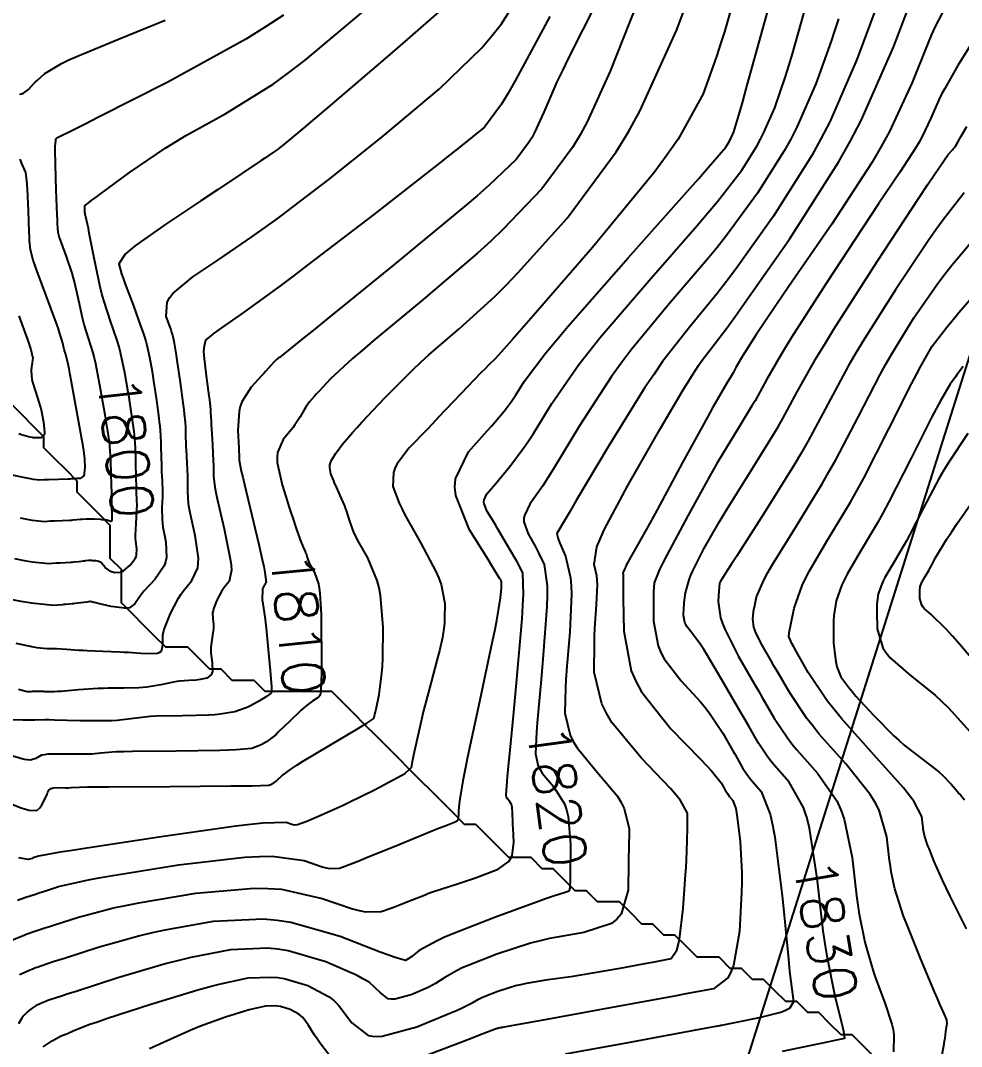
# Model space of a CAD drawing. Header units: metres. Extents: x 837475 to 838479, y 1189012 to 1191015.
# Drawn here: x 838136.8 to 838221.8, y 1189838.2 to 1189930.8 of the extents above; entities that cross this region are included whole.
import ezdxf

# ---------------------------------------------------------------- set-up
doc = ezdxf.new("R2010")
doc.units = ezdxf.units.M
doc.header["$LTSCALE"] = 0.3
for name, color, linetype in [('CORREDORVIA', 70, 'Continuous'), ('COTAS 10', 1, 'Continuous'), ('COTAS INT', 252, 'Continuous'), ('DRENAJE', 5, 'Continuous')]:
    doc.layers.add(name, color=color, linetype=linetype)
doc.styles.get("Standard").update_dxf_attribs({"font": 'simplex.shx'})

msp = doc.modelspace()

# ---------------------------------------------------------------- linework, layer by layer
at = {"layer": 'CORREDORVIA'}
msp.add_lwpolyline([(837910.67578, 1191000.96488), (838157.033, 1190996.193), (838237.174, 1190821.339), (838237.001, 1190602.875), (838240.0305, 1190437.1985), (838223.5365, 1190366.2715), (838212.196, 1190288.9195), (838227.642, 1189916.876), (838080.482, 1189451.8445), (837860.4834, 1189307.12351), (837593.19071, 1189234.39948), (837744.4868, 1189686.6093), (837750.277, 1189933.973), (837710.4905, 1190057.959), (837731.595, 1190134.414), (837885.383, 1190229.429), (837983.18356, 1190344.11971), (837817.55386, 1190502.18733), (837798.03286, 1190660.16958), (837963.57418, 1190795.98182)], close=True, dxfattribs=at)
at = {"layer": 'COTAS 10'}
for points in [[(838192.271, 1189931.771), (838191.8, 1189930.659), (838190.027, 1189926.181), (838187.967, 1189921.608), (838187.314, 1189920.436), (838186.627, 1189919.305), (838183.846, 1189915.563), (838180.373, 1189911.915), (838179.249, 1189910.844), (838178.053, 1189909.747), (838173.148, 1189905.563), (838168.598, 1189901.812), (838167.626, 1189900.987), (838166.779, 1189900.256), (838164.762, 1189898.386), (838163.743, 1189897.301), (838163.525, 1189897.064), (838163.335, 1189896.854), (838162.881, 1189896.326), (838162.586, 1189895.908), (838162.496, 1189895.769), (838162.403, 1189895.619), (838162.037, 1189894.991), (838161.563, 1189894.255), (838161.403, 1189894.036), (838161.23, 1189893.812), (838160.498, 1189892.949), (838159.987, 1189891.768), (838159.953, 1189891.343), (838159.966, 1189890.876), (838160.401, 1189888.835), (838160.731, 1189887.807), (838161.052, 1189886.807), (838161.201, 1189886.349), (838161.336, 1189885.935), (838161.712, 1189884.812), (838161.98, 1189884.064), (838162.047, 1189883.887), (838162.112, 1189883.722), (838162.321, 1189883.236), (838162.491, 1189882.845), (838162.53, 1189882.741), (838162.567, 1189882.639), (838162.675, 1189882.285), (838162.829, 1189881.869), (838162.896, 1189881.727), (838162.973, 1189881.573), (838163.337, 1189880.924), (838163.69, 1189879.904), (838163.76, 1189879.516), (838163.818, 1189879.083), (838163.927, 1189877.14), (838163.949, 1189875.014), (838163.952, 1189874.465), (838163.954, 1189873.933), (838163.951, 1189872.157), (838163.93, 1189870.794), (838163.92, 1189870.523), (838163.909, 1189870.297), (838163.857, 1189869.864), (838163.715, 1189869.704), (838163.649, 1189869.65), (838163.57, 1189869.591), (838163.185, 1189869.346), (838162.585, 1189868.899), (838162.368, 1189868.712), (838162.132, 1189868.5), (838161.1, 1189867.507), (838160.068, 1189866.511), (838159.831, 1189866.296), (838159.615, 1189866.107), (838159.01, 1189865.642), (838158.521, 1189865.374), (838158.377, 1189865.308), (838158.23, 1189865.246), (838157.67, 1189865.055), (838156.267, 1189864.917), (838155.589, 1189864.889), (838154.785, 1189864.866), (838150.833, 1189864.818), (838146.89, 1189864.778), (838146.092, 1189864.76), (838145.421, 1189864.738), (838144.056, 1189864.633), (838143.241, 1189864.543), (838142.917, 1189864.531), (838142.55, 1189864.524), (838140.868, 1189864.548), (838139.26, 1189864.524), (838138.941, 1189864.488), (838138.675, 1189864.44), (838138.169, 1189864.158), (838137.678, 1189863.991), (838137.422, 1189864.015), (838137.115, 1189864.068), (838135.57, 1189864.515)], [(838136.254, 1189882.184), (838137.105, 1189882.022), (838137.827, 1189881.896), (838139.36, 1189881.736), (838140.01, 1189881.796), (838140.175, 1189881.808), (838140.334, 1189881.819), (838140.855, 1189881.844), (838141.332, 1189881.867), (838141.464, 1189881.876), (838141.595, 1189881.887), (838142.067, 1189881.94), (838142.483, 1189881.992), (838142.579, 1189882.003), (838142.667, 1189882.013), (838142.914, 1189882.034), (838143.133, 1189882.037), (838143.203, 1189882.035), (838143.276, 1189882.032), (838143.574, 1189882.009), (838143.857, 1189881.954), (838143.922, 1189881.929), (838143.981, 1189881.902), (838144.144, 1189881.77), (838144.275, 1189881.605), (838144.314, 1189881.557), (838144.354, 1189881.507), (838144.507, 1189881.315), (838144.728, 1189881.134), (838144.812, 1189881.091), (838144.905, 1189881.05), (838145.319, 1189880.927), (838145.819, 1189880.965), (838145.966, 1189881.026), (838146.116, 1189881.108), (838146.69, 1189881.589), (838147.145, 1189882.197), (838147.22, 1189882.36), (838147.273, 1189882.521), (838147.283, 1189883.083), (838147.193, 1189883.766), (838147.184, 1189884.004), (838147.184, 1189884.035), (838147.181, 1189884.262), (838147.226, 1189885.369), (838147.292, 1189886.458), (838147.302, 1189886.705), (838147.309, 1189886.928), (838147.303, 1189887.538), (838147.275, 1189888.132), (838147.268, 1189888.345), (838147.261, 1189888.581), (838147.237, 1189889.608), (838147.212, 1189890.708), (838147.204, 1189890.988), (838147.197, 1189891.259), (838147.167, 1189892.149), (838147.105, 1189893.071), (838147.077, 1189893.361), (838147.044, 1189893.666), (838146.885, 1189894.893), (838146.668, 1189896.323), (838146.597, 1189896.757), (838146.523, 1189897.206), (838146.217, 1189898.964), (838145.818, 1189900.8), (838145.685, 1189901.298), (838145.542, 1189901.793), (838145.155, 1189902.926), (838144.943, 1189903.543), (838144.308, 1189905.475), (838144.142, 1189906.083), (838143.98, 1189906.723), (838143.431, 1189909.301), (838143.001, 1189911.57), (838142.914, 1189912.015), (838142.841, 1189912.382), (838142.694, 1189913.045), (838142.648, 1189913.167), (838142.64, 1189913.193), (838142.632, 1189913.215), (838142.618, 1189913.264), (838142.614, 1189913.337), (838142.612, 1189913.374), (838142.61, 1189913.419), (838142.602, 1189913.642), (838142.595, 1189913.868), (838142.594, 1189913.915), (838142.594, 1189913.956), (838142.595, 1189914.044), (838143.217, 1189914.531), (838143.608, 1189914.823), (838144.094, 1189915.183), (838146.639, 1189917.049), (838149.897, 1189919.27), (838150.833, 1189919.852), (838151.784, 1189920.421), (838155.339, 1189922.359), (838159.601, 1189925.017), (838160.997, 1189926.039), (838162.487, 1189927.185), (838168.649, 1189932.359)], [(838210.651, 1189930.905), (838210.326, 1189929.906), (838209.984, 1189928.888), (838208.604, 1189925.053), (838206.889, 1189921.133), (838206.336, 1189920.06), (838205.749, 1189918.993), (838203.348, 1189915.187), (838200.529, 1189911.36), (838199.68, 1189910.28), (838198.8, 1189909.191), (838195.37, 1189905.187), (838191.922, 1189901.025), (838191.03, 1189899.837), (838190.165, 1189898.634), (838187.269, 1189894.163), (838184.927, 1189890.297), (838184.412, 1189889.476), (838183.955, 1189888.764), (838182.787, 1189887.091), (838182.281, 1189886.095), (838182.241, 1189885.808), (838182.246, 1189885.517), (838182.625, 1189884.426), (838183.25, 1189883.321), (838183.409, 1189883.02), (838183.562, 1189882.722), (838184.063, 1189881.664), (838184.328, 1189879.719), (838184.331, 1189878.861), (838184.305, 1189877.866), (838183.957, 1189873.118), (838183.788, 1189871.271), (838183.522, 1189868.368), (838183.44, 1189867.371), (838183.376, 1189866.511), (838183.283, 1189864.557), (838183.541, 1189863.462), (838183.698, 1189863.145), (838183.892, 1189862.822), (838184.902, 1189861.605), (838185.901, 1189860.041), (838186.088, 1189859.5), (838186.236, 1189858.912), (838186.45, 1189856.397), (838186.406, 1189853.219), (838186.395, 1189852.451), (838186.33, 1189852.226), (838186.29, 1189852.179), (838186.24, 1189852.14), (838185.982, 1189852.054), (838184.822, 1189851.686), (838184.204, 1189851.469), (838183.457, 1189851.202), (838179.688, 1189849.82), (838175.828, 1189848.32), (838175.024, 1189847.978), (838174.335, 1189847.668), (838172.799, 1189846.816), (838172.13, 1189846.286), (838171.986, 1189846.18), (838171.86, 1189846.091), (838171.557, 1189845.916), (838170.54, 1189846.209), (838169.965, 1189846.416), (838169.262, 1189846.678), (838165.66, 1189848.075), (838161.204, 1189849.351), (838159.962, 1189849.535), (838158.717, 1189849.646), (838154.189, 1189849.436), (838149.827, 1189848.658), (838148.686, 1189848.41), (838147.575, 1189848.148), (838143.8, 1189847.087), (838140.84, 1189846.134), (838140.241, 1189845.941), (838139.738, 1189845.779), (838138.719, 1189845.447), (838138.285, 1189845.292), (838138.152, 1189845.24), (838138.012, 1189845.185), (838137.456, 1189844.953), (838136.854, 1189844.69), (838136.684, 1189844.614)], [(838205.59, 1189837.719), (838209.796, 1189838.612), (838210.342, 1189838.728), (838211.232, 1189838.917), (838211.116, 1189839.52), (838211.029, 1189839.898), (838210.918, 1189840.367), (838210.319, 1189842.822), (838209.615, 1189846.293), (838209.438, 1189847.404), (838209.269, 1189848.578), (838208.723, 1189853.359), (838208.035, 1189857.849), (838207.776, 1189858.841), (838207.695, 1189859.091), (838207.488, 1189859.724), (838206.202, 1189862.005), (838204.878, 1189863.5), (838204.566, 1189863.888), (838204.278, 1189864.263), (838203.433, 1189865.524), (838202.537, 1189867.07), (838202.216, 1189867.625), (838201.864, 1189868.236), (838200.331, 1189870.901), (838198.824, 1189873.444), (838198.488, 1189873.978), (838198.187, 1189874.438), (838197.396, 1189875.483), (838196.943, 1189876.067), (838196.855, 1189876.237), (838196.785, 1189876.409), (838196.666, 1189877.061), (838196.684, 1189877.784), (838196.698, 1189878.002), (838196.717, 1189878.227), (838196.822, 1189879.105), (838197.159, 1189880.277), (838197.325, 1189880.687), (838197.522, 1189881.135), (838198.496, 1189883.063), (838199.868, 1189885.47), (838200.317, 1189886.22), (838200.795, 1189887.006), (838202.772, 1189890.146), (838204.727, 1189893.286), (838205.192, 1189894.072), (838205.624, 1189894.822), (838206.911, 1189897.228), (838208.671, 1189900.355), (838209.402, 1189901.559), (838210.238, 1189902.909), (838214.139, 1189909.008), (838217.917, 1189914.778), (838218.675, 1189915.922), (838219.309, 1189916.869), (838220.562, 1189918.65), (838220.935, 1189919.082), (838221.014, 1189919.178), (838221.083, 1189919.264), (838221.247, 1189919.49), (838221.379, 1189919.714), (838221.429, 1189919.799), (838221.484, 1189919.893), (838221.727, 1189920.316), (838222.236, 1189921.191)], [(838222.332, 1189893.481), (838220.605, 1189890.892), (838220.162, 1189890.167), (838219.734, 1189889.44), (838218.315, 1189886.786), (838217.087, 1189884.376), (838216.78, 1189883.803), (838216.487, 1189883.27), (838215.546, 1189881.685), (838214.829, 1189880.473), (838214.678, 1189880.176), (838214.546, 1189879.896), (838214.239, 1189879.02), (838214.118, 1189878.065), (838214.103, 1189877.735), (838214.097, 1189877.376), (838214.144, 1189875.84), (838214.664, 1189874.149), (838214.956, 1189873.691), (838215.313, 1189873.238), (838217.136, 1189871.642), (838219.366, 1189869.869), (838219.979, 1189869.304), (838220.59, 1189868.708), (838222.78, 1189866.291)]]:
    msp.add_lwpolyline(points, dxfattribs=at)
at = {"layer": 'COTAS INT'}
for points in [[(838134.922, 1189860.457), (838136.858, 1189859.7), (838137.25, 1189859.573), (838137.581, 1189859.481), (838138.26, 1189859.443), (838138.529, 1189859.703), (838138.602, 1189859.799), (838138.674, 1189859.904), (838138.929, 1189860.37), (838139.195, 1189860.94), (838139.238, 1189861.035), (838139.352, 1189861.295), (838139.544, 1189861.446), (838139.637, 1189861.473), (838139.748, 1189861.494), (838140.289, 1189861.516), (838140.85, 1189861.508), (838140.972, 1189861.51), (838141.08, 1189861.514), (838141.352, 1189861.544), (838142.827, 1189861.583), (838143.693, 1189861.593), (838144.758, 1189861.602), (838150.261, 1189861.632), (838155.768, 1189861.665), (838156.836, 1189861.677), (838157.706, 1189861.689), (838159.198, 1189861.74), (838159.391, 1189861.806), (838159.441, 1189861.827), (838159.491, 1189861.85), (838159.659, 1189861.942), (838159.867, 1189862.102), (838159.942, 1189862.167), (838160.023, 1189862.241), (838160.379, 1189862.584), (838161.297, 1189863.258), (838161.734, 1189863.54), (838162.249, 1189863.864), (838164.77, 1189865.38), (838167.218, 1189866.833), (838167.689, 1189867.117), (838168.069, 1189867.35), (838168.694, 1189867.764), (838168.789, 1189868.143), (838168.835, 1189868.355), (838168.891, 1189868.612), (838169.166, 1189869.925), (838169.425, 1189871.837), (838169.471, 1189872.472), (838169.505, 1189873.153), (838169.536, 1189875.993), (838169.296, 1189878.862), (838169.16, 1189879.562), (838168.993, 1189880.22), (838168.139, 1189882.254), (838167.25, 1189883.837), (838167.063, 1189884.211), (838166.9, 1189884.557), (838166.523, 1189885.573), (838166.261, 1189886.436), (838166.171, 1189886.685), (838166.074, 1189886.939), (838165.66, 1189887.891), (838165.249, 1189888.79), (838165.154, 1189889.009), (838165.068, 1189889.216), (838164.822, 1189889.856), (838164.713, 1189890.384), (838164.711, 1189890.52), (838164.723, 1189890.652), (838164.869, 1189891.088), (838165.161, 1189891.556), (838165.264, 1189891.706), (838165.377, 1189891.866), (838165.866, 1189892.518), (838166.79, 1189893.595), (838167.177, 1189894.022), (838167.621, 1189894.505), (838169.697, 1189896.714), (838172.216, 1189899.23), (838172.938, 1189899.907), (838173.672, 1189900.575), (838176.411, 1189902.914), (838179.613, 1189905.836), (838180.638, 1189906.871), (838181.723, 1189908.004), (838186.142, 1189912.914), (838190.583, 1189918.89), (838191.681, 1189920.696), (838192.723, 1189922.567), (838196.013, 1189929.871), (838198.372, 1189936.108)], [(838136.528, 1189851.368), (838137.268, 1189851.62), (838138.232, 1189851.938), (838138.543, 1189852.039), (838138.872, 1189852.146), (838140.219, 1189852.581), (838142.774, 1189853.169), (838143.865, 1189853.372), (838145.122, 1189853.593), (838151.048, 1189854.537), (838157.055, 1189855.242), (838158.363, 1189855.313), (838159.517, 1189855.33), (838162.403, 1189854.938), (838164.034, 1189854.379), (838164.398, 1189854.29), (838164.723, 1189854.229), (838165.578, 1189854.244), (838166.782, 1189854.7), (838167.328, 1189854.916), (838167.965, 1189855.172), (838171.033, 1189856.42), (838174.032, 1189857.645), (838174.626, 1189857.886), (838175.118, 1189858.084), (838176.039, 1189858.444), (838176.24, 1189858.547), (838176.278, 1189858.582), (838176.307, 1189858.621), (838176.347, 1189858.787), (838176.356, 1189859.133), (838176.365, 1189859.285), (838176.378, 1189859.462), (838176.452, 1189860.303), (838176.791, 1189862.313), (838176.971, 1189863.226), (838177.188, 1189864.293), (838178.286, 1189869.435), (838179.386, 1189874.59), (838179.604, 1189875.666), (838179.786, 1189876.589), (838180.132, 1189878.653), (838180.209, 1189879.525), (838180.222, 1189879.696), (838180.231, 1189879.837), (838180.23, 1189880.094), (838180.19, 1189880.174), (838180.174, 1189880.203), (838180.156, 1189880.235), (838180.073, 1189880.378), (838179.595, 1189881.154), (838179.328, 1189881.586), (838179.003, 1189882.112), (838177.341, 1189884.792), (838176.083, 1189887.873), (838176.012, 1189888.651), (838176.062, 1189889.396), (838177.243, 1189891.817), (838178.934, 1189893.726), (838179.304, 1189894.149), (838179.633, 1189894.527), (838180.466, 1189895.507), (838181.08, 1189896.333), (838181.27, 1189896.612), (838181.468, 1189896.914), (838182.256, 1189898.188), (838184.212, 1189900.761), (838185.147, 1189901.881), (838186.253, 1189903.178), (838191.667, 1189909.336), (838196.986, 1189915.318), (838198.032, 1189916.504), (838198.893, 1189917.486), (838200.462, 1189919.336), (838200.793, 1189919.861), (838200.874, 1189920.008), (838200.95, 1189920.156), (838201.187, 1189920.697), (838201.729, 1189922.509), (838201.998, 1189923.459), (838202.319, 1189924.603), (838203.907, 1189930.351), (838205.575, 1189936.233)], [(838136.364, 1189874.565), (838137.945, 1189874.233), (838138.275, 1189874.173), (838138.557, 1189874.126), (838139.184, 1189874.07), (838139.649, 1189874.082), (838139.829, 1189874.077), (838140.032, 1189874.069), (838140.948, 1189874.013), (838142.096, 1189873.94), (838142.445, 1189873.922), (838142.808, 1189873.904), (838144.229, 1189873.847), (838145.73, 1189873.781), (838146.142, 1189873.757), (838146.553, 1189873.731), (838148.028, 1189873.62), (838149.169, 1189873.662), (838149.37, 1189873.733), (838149.521, 1189873.83), (838149.652, 1189874.393), (838149.637, 1189875.275), (838149.696, 1189875.572), (838149.782, 1189875.892), (838150.324, 1189877.239), (838151.059, 1189878.606), (838151.268, 1189878.938), (838151.479, 1189879.251), (838152.263, 1189880.214), (838152.792, 1189881.344), (838152.844, 1189881.763), (838152.854, 1189882.227), (838152.549, 1189884.283), (838152.097, 1189886.318), (838152.016, 1189886.769), (838151.953, 1189887.171), (838151.882, 1189888.215), (838151.907, 1189889.057), (838151.905, 1189889.332), (838151.899, 1189889.624), (838151.842, 1189890.828), (838151.773, 1189892.001), (838151.758, 1189892.274), (838151.746, 1189892.524), (838151.721, 1189893.239), (838151.709, 1189893.774), (838151.705, 1189893.911), (838151.702, 1189894.042), (838151.687, 1189894.476), (838151.607, 1189895.271), (838151.562, 1189895.631), (838151.508, 1189896.051), (838151.227, 1189898.072), (838150.932, 1189900.114), (838150.868, 1189900.547), (838150.811, 1189900.923), (838150.671, 1189901.803), (838150.504, 1189902.452), (838150.432, 1189902.683), (838150.347, 1189902.936), (838149.945, 1189904.033), (838150.023, 1189905.339), (838150.241, 1189905.724), (838150.544, 1189906.118), (838152.348, 1189907.626), (838154.602, 1189909.135), (838155.188, 1189909.53), (838155.758, 1189909.916), (838157.681, 1189911.227), (838159.851, 1189912.78), (838160.576, 1189913.318), (838161.356, 1189913.904), (838164.625, 1189916.409), (838168.362, 1189919.374), (838169.437, 1189920.249), (838170.53, 1189921.147), (838174.625, 1189924.585), (838178.439, 1189928.303), (838179.355, 1189929.377), (838180.21, 1189930.471), (838182.795, 1189934.585)], [(838176.663, 1189933.412), (838170.568, 1189928.045), (838164.54, 1189922.91), (838163.352, 1189921.901), (838162.372, 1189921.07), (838160.568, 1189919.559), (838160.167, 1189919.251), (838160.071, 1189919.179), (838159.982, 1189919.113), (838159.715, 1189918.923), (838159.141, 1189918.536), (838158.858, 1189918.347), (838158.522, 1189918.122), (838156.858, 1189917.012), (838154.566, 1189915.486), (838153.058, 1189914.482), (838149.906, 1189912.385), (838147.168, 1189910.445), (838146.654, 1189910.029), (838146.246, 1189909.666), (838145.655, 1189908.79), (838145.919, 1189907.884), (838146.05, 1189907.501), (838146.206, 1189907.062), (838146.978, 1189905.001), (838147.635, 1189903.193), (838147.772, 1189902.813), (838147.942, 1189902.294), (838148.09, 1189901.812), (838148.181, 1189901.449), (838148.444, 1189900.383), (838148.667, 1189899.065), (838148.733, 1189898.652), (838148.8, 1189898.219), (838149.056, 1189896.482), (838149.276, 1189894.858), (838149.32, 1189894.496), (838149.356, 1189894.171), (838149.427, 1189893.313), (838149.449, 1189892.651), (838149.455, 1189892.45), (838149.46, 1189892.241), (838149.479, 1189891.424), (838149.504, 1189890.552), (838149.513, 1189890.31), (838149.524, 1189890.066), (838149.572, 1189889.183), (838149.604, 1189888.276), (838149.604, 1189888.194), (838149.603, 1189888.018), (838149.6, 1189887.758), (838149.554, 1189886.792), (838149.567, 1189885.716), (838149.6, 1189885.386), (838149.645, 1189885.042), (838149.79, 1189884.315), (838149.916, 1189883.683), (838149.976, 1189882.283), (838149.889, 1189881.913), (838149.757, 1189881.55), (838148.906, 1189880.306), (838147.936, 1189879.243), (838147.729, 1189878.996), (838147.549, 1189878.768), (838147.122, 1189878.112), (838146.638, 1189877.757), (838146.422, 1189877.718), (838146.171, 1189877.705), (838144.967, 1189877.874), (838143.809, 1189878.146), (838143.587, 1189878.198), (838143.407, 1189878.24), (838143.11, 1189878.307), (838142.967, 1189878.292), (838142.883, 1189878.281), (838142.779, 1189878.268), (838142.247, 1189878.198), (838141.682, 1189878.127), (838141.558, 1189878.113), (838141.448, 1189878.102), (838141.171, 1189878.081), (838140.845, 1189878.058), (838140.705, 1189878.046), (838140.544, 1189878.031), (838139.78, 1189877.955), (838137.777, 1189878.165), (838136.833, 1189878.33), (838135.721, 1189878.541)], [(838201.563, 1189933.964), (838200.339, 1189929.742), (838200, 1189928.658), (838199.662, 1189927.611), (838198.439, 1189924.134), (838196.161, 1189920.038), (838195.158, 1189918.6), (838193.993, 1189917.03), (838188.439, 1189910.265), (838183.074, 1189904.093), (838182.028, 1189902.897), (838181.173, 1189901.924), (838179.674, 1189900.265), (838179.04, 1189899.647), (838178.73, 1189899.331), (838178.363, 1189898.953), (838176.553, 1189897.061), (838174.506, 1189894.911), (838173.99, 1189894.369), (838173.495, 1189893.851), (838171.891, 1189892.174), (838170.774, 1189890.713), (838170.588, 1189890.331), (838170.454, 1189889.959), (838170.413, 1189888.697), (838170.986, 1189887.185), (838171.24, 1189886.655), (838171.534, 1189886.076), (838172.94, 1189883.584), (838174.29, 1189881.039), (838174.549, 1189880.427), (838174.759, 1189879.855), (838175.102, 1189878.124), (838175.08, 1189876.76), (838175.06, 1189876.42), (838175.033, 1189876.095), (838174.882, 1189875.058), (838174.609, 1189873.874), (838174.504, 1189873.458), (838174.388, 1189873.003), (838173.862, 1189871.039), (838173.298, 1189868.909), (838173.157, 1189868.348), (838173.022, 1189867.801), (838172.59, 1189865.931), (838172.271, 1189864.441), (838172.208, 1189864.133), (838172.156, 1189863.87), (838172.059, 1189863.3), (838171.534, 1189862.825), (838171.213, 1189862.622), (838170.814, 1189862.389), (838168.739, 1189861.288), (838166.408, 1189860.134), (838165.849, 1189859.867), (838165.326, 1189859.622), (838163.749, 1189858.927), (838162.638, 1189858.475), (838162.409, 1189858.383), (838162.214, 1189858.305), (838161.796, 1189858.146), (838161.521, 1189858.141), (838161.416, 1189858.161), (838161.299, 1189858.19), (838160.774, 1189858.37), (838158.673, 1189858.319), (838157.563, 1189858.202), (838156.223, 1189858.041), (838149.478, 1189857.087), (838142.769, 1189856.06), (838141.454, 1189855.853), (838140.374, 1189855.679), (838138.428, 1189855.329), (838138.034, 1189855.201), (838137.931, 1189855.167), (838137.831, 1189855.135), (838137.491, 1189855.023), (838136.64, 1189855.183)], [(838138.849, 1189838.125), (838139.28, 1189838.413), (838139.644, 1189838.65), (838140.393, 1189839.083), (838140.767, 1189839.226), (838140.894, 1189839.279), (838141.03, 1189839.339), (838141.608, 1189839.607), (838143.063, 1189840.156), (838143.753, 1189840.393), (838144.567, 1189840.668), (838148.545, 1189841.966), (838152.806, 1189843.266), (838153.799, 1189843.542), (838154.711, 1189843.78), (838157.33, 1189844.335), (838159.432, 1189844.423), (838160.018, 1189844.367), (838160.606, 1189844.275), (838162.742, 1189843.654), (838164.655, 1189842.623), (838165.102, 1189842.273), (838165.513, 1189841.896), (838166.697, 1189840.299), (838168.175, 1189839.159), (838168.771, 1189839.068), (838169.448, 1189839.076), (838172.567, 1189839.918), (838175.561, 1189841.157), (838176.159, 1189841.415), (838176.656, 1189841.637), (838177.618, 1189842.129), (838178.156, 1189842.439), (838178.386, 1189842.546), (838178.651, 1189842.661), (838179.9, 1189843.151), (838181.494, 1189843.644), (838181.976, 1189843.761), (838182.475, 1189843.869), (838184.426, 1189844.19), (838186.681, 1189844.512), (838187.373, 1189844.621), (838188.093, 1189844.739), (838190.936, 1189845.236), (838193.488, 1189845.703), (838194.025, 1189845.802), (838194.488, 1189845.887), (838195.546, 1189846.085), (838196.063, 1189846.849), (838196.184, 1189847.291), (838196.296, 1189847.832), (838196.622, 1189850.621), (838196.839, 1189853.649), (838196.882, 1189854.341), (838196.917, 1189854.97), (838196.983, 1189856.713), (838196.998, 1189857.905), (838197.002, 1189858.186), (838197.005, 1189858.446), (838197.015, 1189859.206), (838196.38, 1189860.351), (838195.977, 1189860.852), (838195.475, 1189861.434), (838192.84, 1189864.203), (838190.195, 1189867.391), (838189.687, 1189868.238), (838189.275, 1189869.068), (838188.598, 1189871.936), (838188.601, 1189874.556), (838188.619, 1189875.231), (838188.644, 1189875.883), (838188.792, 1189878.055), (838188.88, 1189879.842), (838188.867, 1189880.252), (838188.837, 1189880.625), (838188.591, 1189881.664), (838188.84, 1189883.24), (838189.122, 1189883.951), (838189.496, 1189884.781), (838191.616, 1189888.773), (838194.04, 1189893.002), (838194.605, 1189893.982), (838195.125, 1189894.879), (838196.62, 1189897.431), (838197.724, 1189899.208), (838197.998, 1189899.617), (838198.257, 1189899.99), (838199.074, 1189901.037), (838200.613, 1189903.065), (838201.327, 1189904.056), (838202.166, 1189905.233), (838206.234, 1189911.037), (838210.644, 1189917.964), (838211.698, 1189919.849), (838212.68, 1189921.721), (838215.624, 1189928.36), (838217.641, 1189933.672)], [(838188.857, 1189932.491), (838186.272, 1189927.379), (838185.715, 1189926.236), (838185.227, 1189925.211), (838184.041, 1189922.491), (838183.211, 1189920.648), (838182.948, 1189920.176), (838182.67, 1189919.72), (838181.55, 1189918.212), (838179.116, 1189915.902), (838178.011, 1189914.941), (838176.718, 1189913.841), (838170.493, 1189908.705), (838164.43, 1189903.785), (838163.239, 1189902.82), (838162.261, 1189902.028), (838160.493, 1189900.603), (838160.167, 1189900.351), (838160.097, 1189900.298), (838160.037, 1189900.253), (838159.896, 1189900.149), (838159.769, 1189900.034), (838159.718, 1189899.982), (838159.66, 1189899.921), (838159.392, 1189899.624), (838158.93, 1189899.107), (838158.75, 1189898.907), (838158.547, 1189898.683), (838157.622, 1189897.665), (838156.783, 1189896.347), (838156.633, 1189895.932), (838156.518, 1189895.496), (838156.404, 1189893.743), (838156.497, 1189892.18), (838156.514, 1189891.864), (838156.526, 1189891.599), (838156.538, 1189891.062), (838156.725, 1189890.08), (838156.848, 1189889.535), (838157.001, 1189888.87), (838157.815, 1189885.483), (838158.294, 1189883.457), (838158.611, 1189882.114), (838158.753, 1189881.462), (838158.862, 1189880.932), (838158.976, 1189880.028), (838158.873, 1189879.901), (838158.845, 1189879.86), (838158.817, 1189879.816), (838158.72, 1189879.635), (838158.679, 1189879.53), (838158.649, 1189879.454), (838158.637, 1189879.411), (838158.63, 1189879.37), (838158.634, 1189879.245), (838158.649, 1189879.12), (838158.648, 1189879.078), (838158.645, 1189879.034), (838158.617, 1189878.849), (838158.609, 1189878.552), (838158.618, 1189878.437), (838158.633, 1189878.307), (838158.73, 1189877.72), (838158.874, 1189876.733), (838158.918, 1189876.352), (838158.965, 1189875.923), (838159.152, 1189873.985), (838159.319, 1189872.102), (838159.354, 1189871.708), (838159.383, 1189871.37), (838159.447, 1189870.609), (838159.461, 1189870.277), (838159.459, 1189870.209), (838159.454, 1189870.151), (838159.417, 1189870.03), (838159.223, 1189869.892), (838159.119, 1189869.824), (838158.994, 1189869.743), (838158.361, 1189869.342), (838157.55, 1189868.897), (838157.313, 1189868.789), (838157.069, 1189868.687), (838156.142, 1189868.37), (838154.829, 1189868.146), (838154.342, 1189868.102), (838153.802, 1189868.066), (838151.405, 1189868.004), (838149.022, 1189867.954), (838148.491, 1189867.926), (838148.015, 1189867.892), (838146.759, 1189867.721), (838145.507, 1189867.568), (838145.033, 1189867.546), (838144.504, 1189867.533), (838142.133, 1189867.559), (838139.849, 1189867.618), (838139.375, 1189867.626), (838138.97, 1189867.63), (838138.076, 1189867.616), (838137.465, 1189867.594), (838137.237, 1189867.594), (838136.985, 1189867.597), (838135.862, 1189867.627)], [(838136.015, 1189847.76), (838136.885, 1189848.122), (838137.104, 1189848.209), (838137.314, 1189848.29), (838137.993, 1189848.534), (838138.985, 1189848.858), (838139.392, 1189848.99), (838139.856, 1189849.14), (838142.01, 1189849.834), (838145.174, 1189850.658), (838146.276, 1189850.891), (838147.475, 1189851.125), (838152.619, 1189851.986), (838157.886, 1189852.444), (838159.162, 1189852.424), (838160.361, 1189852.34), (838164.031, 1189851.507), (838166.769, 1189850.569), (838167.379, 1189850.419), (838167.924, 1189850.316), (838169.359, 1189850.342), (838170.407, 1189850.707), (838170.708, 1189850.818), (838171.015, 1189850.934), (838172.163, 1189851.39), (838173.161, 1189851.794), (838173.372, 1189851.878), (838173.555, 1189851.95), (838173.982, 1189852.108), (838176.35, 1189852.874), (838177.879, 1189853.389), (838178.274, 1189853.529), (838178.655, 1189853.669), (838179.93, 1189854.164), (838180.87, 1189854.836), (838181.042, 1189855.086), (838181.175, 1189855.365), (838181.334, 1189856.604), (838181.26, 1189857.869), (838181.247, 1189858.164), (838181.237, 1189858.434), (838181.226, 1189859.21), (838181.186, 1189859.754), (838181.158, 1189859.879), (838181.123, 1189859.992), (838180.933, 1189860.305), (838180.741, 1189860.537), (838180.704, 1189860.598), (838180.674, 1189860.659), (838180.625, 1189860.867), (838180.763, 1189862.489), (838180.851, 1189863.441), (838180.961, 1189864.61), (838181.318, 1189868.331), (838181.539, 1189870.649), (838181.567, 1189870.963), (838182.07, 1189876.757), (838182.15, 1189877.97), (838182.202, 1189878.975), (838182.147, 1189880.879), (838181.773, 1189881.621), (838181.624, 1189881.893), (838181.455, 1189882.195), (838180.68, 1189883.53), (838179.862, 1189884.903), (838179.665, 1189885.23), (838179.482, 1189885.533), (838178.931, 1189886.435), (838178.644, 1189887.137), (838178.628, 1189887.314), (838178.64, 1189887.484), (838178.909, 1189888.036), (838179.499, 1189888.722), (838179.714, 1189888.976), (838179.95, 1189889.259), (838180.984, 1189890.514), (838182.28, 1189892.258), (838182.68, 1189892.848), (838183.099, 1189893.485), (838184.762, 1189896.176), (838187.189, 1189899.698), (838188.089, 1189900.859), (838189.088, 1189902.102), (838193.519, 1189907.261), (838197.893, 1189912.255), (838198.856, 1189913.392), (838199.711, 1189914.423), (838201.905, 1189917.261), (838203.271, 1189919.427), (838203.605, 1189920.034), (838203.919, 1189920.644), (838204.895, 1189922.875), (838205.857, 1189925.699), (838206.162, 1189926.682), (838206.485, 1189927.754), (838207.792, 1189932.354)], [(838214.112, 1189932.077), (838212.312, 1189927.232), (838209.858, 1189921.621), (838209.066, 1189920.086), (838208.227, 1189918.559), (838204.791, 1189913.112), (838201.348, 1189908.297), (838200.503, 1189907.168), (838199.706, 1189906.128), (838197.222, 1189903.112), (838194.77, 1189899.97), (838193.993, 1189898.851), (838193.173, 1189897.624), (838189.86, 1189892.293), (838186.963, 1189887.42), (838186.405, 1189886.482), (838185.954, 1189885.723), (838185.208, 1189884.466), (838185.296, 1189884.095), (838185.37, 1189883.894), (838185.466, 1189883.651), (838185.994, 1189882.417), (838186.459, 1189880.451), (838186.516, 1189879.745), (838186.541, 1189878.97), (838186.375, 1189875.587), (838186.083, 1189872.125), (838186.049, 1189871.584), (838186.03, 1189871.301), (838185.989, 1189870.534), (838185.94, 1189868.246), (838186.408, 1189866.265), (838186.692, 1189865.691), (838187.044, 1189865.107), (838187.614, 1189864.421), (838188.871, 1189862.904), (838190.688, 1189860.738), (838191.032, 1189860.176), (838191.308, 1189859.631), (838191.733, 1189857.801), (838191.707, 1189855.906), (838191.699, 1189855.32), (838191.691, 1189854.708), (838191.66, 1189852.275), (838191.025, 1189850.1), (838190.636, 1189849.651), (838190.155, 1189849.268), (838187.649, 1189848.436), (838184.554, 1189847.894), (838183.701, 1189847.694), (838182.85, 1189847.471), (838179.794, 1189846.485), (838177.223, 1189845.476), (838176.677, 1189845.239), (838176.204, 1189845.02), (838175.098, 1189844.382), (838174.248, 1189843.827), (838173.937, 1189843.661), (838173.593, 1189843.489), (838172.075, 1189842.822), (838170.593, 1189842.422), (838170.272, 1189842.418), (838169.988, 1189842.461), (838169.286, 1189843.003), (838168.256, 1189843.947), (838167.766, 1189844.243), (838167.187, 1189844.554), (838164.355, 1189845.804), (838160.962, 1189846.79), (838160.029, 1189846.936), (838159.098, 1189847.025), (838155.76, 1189846.886), (838152.18, 1189846.19), (838151.097, 1189845.929), (838149.975, 1189845.638), (838145.591, 1189844.34), (838141.824, 1189843.128), (838141.091, 1189842.892), (838140.491, 1189842.699), (838139.445, 1189842.361), (838139.257, 1189842.294), (838139.199, 1189842.271), (838139.138, 1189842.247), (838138.898, 1189842.147), (838138.636, 1189842.033), (838138.563, 1189842), (838138.489, 1189841.967), (838138.217, 1189841.842), (838137.927, 1189841.68), (838137.842, 1189841.623), (838137.755, 1189841.561), (838137.421, 1189841.294), (838137.082, 1189840.944), (838136.992, 1189840.83), (838136.904, 1189840.708), (838136.597, 1189840.205)], [(838220.396, 1189932.175), (838219.374, 1189930.212), (838219.048, 1189929.49), (838218.703, 1189928.691), (838217.301, 1189925.157), (838215.261, 1189920.739), (838214.514, 1189919.382), (838213.688, 1189917.966), (838210.046, 1189912.37), (838206.467, 1189907.201), (838205.681, 1189906.055), (838204.982, 1189905.032), (838203.197, 1189902.37), (838202.184, 1189900.792), (838201.973, 1189900.454), (838201.791, 1189900.158), (838201.382, 1189899.446), (838201.125, 1189898.964), (838201.038, 1189898.814), (838200.945, 1189898.657), (838200.554, 1189898.029), (838199.68, 1189896.518), (838199.282, 1189895.803), (838198.816, 1189894.961), (838196.573, 1189890.85), (838194.26, 1189886.602), (838193.751, 1189885.673), (838193.3, 1189884.851), (838192.143, 1189882.776), (838191.519, 1189881.653), (838191.403, 1189881.431), (838191.312, 1189881.249), (838191.188, 1189880.91), (838191.215, 1189880.799), (838191.218, 1189880.759), (838191.219, 1189880.715), (838191.21, 1189880.524), (838191.204, 1189879.64), (838191.208, 1189879.16), (838191.214, 1189878.578), (838191.256, 1189875.625), (838191.941, 1189872.074), (838192.353, 1189871.114), (838192.861, 1189870.164), (838195.496, 1189866.821), (838198.181, 1189864.08), (838198.72, 1189863.511), (838199.171, 1189863.023), (838200.059, 1189861.947), (838200.333, 1189861.471), (838200.396, 1189861.362), (838200.453, 1189861.263), (838200.613, 1189860.987), (838200.764, 1189860.762), (838200.816, 1189860.695), (838200.871, 1189860.625), (838201.108, 1189860.358), (838201.369, 1189859.62), (838201.44, 1189859.254), (838201.511, 1189858.818), (838201.764, 1189856.659), (838201.907, 1189853.822), (838201.909, 1189852.958), (838201.895, 1189852.059), (838201.709, 1189848.533), (838201.171, 1189845.46), (838200.936, 1189844.848), (838200.663, 1189844.34), (838199.364, 1189843.367), (838196.867, 1189842.898), (838195.84, 1189842.708), (838194.666, 1189842.492), (838189.212, 1189841.493), (838183.994, 1189840.54), (838182.126, 1189840.199), (838180.598, 1189839.919), (838180.311, 1189839.868), (838180.251, 1189839.858), (838180.199, 1189839.85), (838180.081, 1189839.838), (838179.951, 1189839.809), (838179.891, 1189839.79), (838179.822, 1189839.767), (838179.484, 1189839.645), (838178.218, 1189839.164), (838177.562, 1189838.914), (838176.774, 1189838.613), (838172.828, 1189837.106)], [(838184.58, 1189931.125), (838181.493, 1189925.362), (838180.815, 1189924.187), (838180.214, 1189923.194), (838178.682, 1189921.125), (838176.52, 1189919.383), (838175.522, 1189918.596), (838174.352, 1189917.677), (838168.682, 1189913.26), (838162.742, 1189908.691), (838161.401, 1189907.677), (838160.192, 1189906.771), (838156.923, 1189904.407), (838154.931, 1189903.015), (838154.527, 1189902.722), (838154.187, 1189902.47), (838153.492, 1189901.892), (838153.33, 1189901.209), (838153.326, 1189900.889), (838153.34, 1189900.513), (838153.538, 1189898.685), (838153.791, 1189896.882), (838153.84, 1189896.521), (838153.88, 1189896.221), (838153.947, 1189895.639), (838153.954, 1189895.434), (838153.956, 1189895.372), (838153.958, 1189895.308), (838153.963, 1189895.055), (838153.989, 1189894.496), (838154.004, 1189894.238), (838154.021, 1189893.936), (838154.111, 1189892.473), (838154.194, 1189890.972), (838154.206, 1189890.645), (838154.215, 1189890.357), (838154.21, 1189889.638), (838154.339, 1189888.625), (838154.432, 1189888.152), (838154.549, 1189887.594), (838155.182, 1189884.883), (838155.732, 1189882.171), (838155.799, 1189881.612), (838155.827, 1189881.138), (838155.619, 1189880.121), (838155.176, 1189879.576), (838155.056, 1189879.399), (838154.938, 1189879.211), (838154.522, 1189878.437), (838154.217, 1189877.666), (838154.17, 1189877.479), (838154.138, 1189877.305), (838154.156, 1189876.771), (838154.218, 1189876.233), (838154.215, 1189876.056), (838154.202, 1189875.866), (838154.082, 1189875.075), (838153.972, 1189874.193), (838153.966, 1189873.945), (838153.971, 1189873.695), (838154.079, 1189872.779), (838154.113, 1189872.003), (838154.072, 1189871.841), (838154.01, 1189871.703), (838153.6, 1189871.394), (838153.016, 1189871.267), (838152.842, 1189871.242), (838152.664, 1189871.222), (838151.977, 1189871.189), (838151.154, 1189871.129), (838150.889, 1189871.092), (838150.609, 1189871.047), (838149.463, 1189870.809), (838148.195, 1189870.581), (838147.837, 1189870.541), (838147.475, 1189870.511), (838146.147, 1189870.486), (838144.693, 1189870.487), (838144.253, 1189870.474), (838143.797, 1189870.454), (838142.016, 1189870.332), (838140.448, 1189870.207), (838140.126, 1189870.185), (838139.853, 1189870.168), (838139.274, 1189870.155), (838138.977, 1189870.176), (838138.881, 1189870.181), (838138.78, 1189870.186), (838138.369, 1189870.203), (838137.997, 1189870.205), (838137.92, 1189870.2), (838137.855, 1189870.193), (838137.714, 1189870.151), (838137.503, 1189870.154), (838137.393, 1189870.175), (838137.261, 1189870.205), (838136.598, 1189870.389)], [(838136.691, 1189924.124), (838136.879, 1189924.155), (838137.049, 1189924.204), (838137.52, 1189924.534), (838137.963, 1189925.032), (838138.115, 1189925.186), (838138.281, 1189925.348), (838138.988, 1189925.99), (838140.49, 1189926.882), (838141.157, 1189927.201), (838141.932, 1189927.551), (838145.639, 1189929.074), (838149.859, 1189930.8)], [(838160.532, 1189931.249), (838158.907, 1189930.175), (838157.179, 1189929.099), (838150.083, 1189925.186), (838143.825, 1189922.02), (838142.625, 1189921.413), (838141.656, 1189920.924), (838140.083, 1189920.134), (838140.027, 1189920.11), (838140.015, 1189920.105), (838140.004, 1189920.099), (838139.977, 1189920.081), (838139.961, 1189920.05), (838139.957, 1189920.036), (838139.954, 1189920.019), (838139.945, 1189919.94), (838139.935, 1189919.799), (838139.931, 1189919.744), (838139.926, 1189919.681), (838139.902, 1189919.395), (838139.898, 1189918.592), (838139.905, 1189918.204), (838139.916, 1189917.743), (838139.986, 1189915.478), (838140.068, 1189913.228), (838140.087, 1189912.777), (838140.104, 1189912.4), (838140.15, 1189911.66), (838140.288, 1189911.166), (838140.363, 1189910.945), (838140.453, 1189910.687), (838140.911, 1189909.451), (838141.422, 1189907.943), (838141.546, 1189907.514), (838141.662, 1189907.081), (838142.019, 1189905.473), (838142.342, 1189903.956), (838142.437, 1189903.58), (838142.535, 1189903.222), (838142.719, 1189902.665), (838142.909, 1189902.085), (838143.312, 1189900.772), (838143.428, 1189900.303), (838143.546, 1189899.787), (838143.99, 1189897.545), (838144.378, 1189895.348), (838144.462, 1189894.861), (838144.536, 1189894.428), (838144.714, 1189893.303), (838144.812, 1189892.473), (838144.834, 1189892.226), (838144.853, 1189891.971), (838144.907, 1189890.986), (838144.944, 1189889.867), (838144.954, 1189889.527), (838144.963, 1189889.174), (838144.995, 1189887.792), (838145.018, 1189886.609), (838145.023, 1189886.381), (838145.027, 1189886.197), (838145.033, 1189885.892), (838145.032, 1189885.844), (838145.031, 1189885.821), (838145.03, 1189885.794), (838145.021, 1189885.664), (838145.002, 1189885.55), (838144.994, 1189885.533), (838144.984, 1189885.524), (838144.941, 1189885.545), (838144.773, 1189885.609), (838144.685, 1189885.626), (838144.58, 1189885.644), (838144.14, 1189885.697), (838144.05, 1189885.707), (838143.453, 1189885.753), (838143.306, 1189885.759), (838143.167, 1189885.764), (838142.728, 1189885.757), (838142.361, 1189885.731), (838142.268, 1189885.723), (838142.177, 1189885.715), (838141.879, 1189885.681), (838141.505, 1189885.647), (838141.367, 1189885.639), (838141.214, 1189885.631), (838140.539, 1189885.607), (838139.823, 1189885.58), (838139.646, 1189885.57), (838139.477, 1189885.56), (838138.94, 1189885.516), (838137.877, 1189885.627), (838137.376, 1189885.715), (838136.786, 1189885.827)], [(838222.563, 1189928.53), (838221.427, 1189926.685), (838220.236, 1189924.636), (838219.959, 1189924.114), (838219.705, 1189923.61), (838218.977, 1189921.954), (838218.204, 1189920.28), (838217.921, 1189919.766), (838217.608, 1189919.229), (838216.229, 1189917.109), (838214.253, 1189914.198), (838213.564, 1189913.164), (838212.814, 1189912.03), (838209.592, 1189907.109), (838206.553, 1189902.377), (838205.918, 1189901.362), (838205.372, 1189900.474), (838204.146, 1189898.337), (838203.375, 1189896.893), (838203.115, 1189896.443), (838202.836, 1189895.972), (838201.663, 1189894.088), (838200.161, 1189891.621), (838199.675, 1189890.782), (838199.157, 1189889.875), (838197.035, 1189886.037), (838195.156, 1189882.51), (838194.792, 1189881.8), (838194.496, 1189881.205), (838193.991, 1189880.017), (838193.948, 1189879.219), (838193.943, 1189878.869), (838193.941, 1189878.463), (838193.958, 1189876.533), (838194.362, 1189874.312), (838194.603, 1189873.723), (838194.901, 1189873.145), (838196.446, 1189871.152), (838198.184, 1189869.259), (838198.604, 1189868.744), (838198.997, 1189868.234), (838200.195, 1189866.424), (838201.099, 1189864.853), (838201.306, 1189864.494), (838201.495, 1189864.166), (838202.023, 1189863.255), (838202.521, 1189862.512), (838202.691, 1189862.291), (838202.875, 1189862.063), (838203.655, 1189861.182), (838204.48, 1189859.135), (838204.692, 1189858.172), (838204.897, 1189857.037), (838205.577, 1189851.506), (838206.118, 1189846.031), (838206.235, 1189844.931), (838206.337, 1189844.012), (838206.589, 1189842.196), (838206.211, 1189841.582), (838205.917, 1189841.421), (838205.54, 1189841.263), (838203.497, 1189840.727), (838201.405, 1189840.312), (838200.666, 1189840.166), (838200.089, 1189840.052), (838200.004, 1189840.035), (838199.962, 1189840.027), (838199.893, 1189840.015), (838198.562, 1189839.767), (838191.463, 1189838.443), (838185.966, 1189837.464)], [(838135.715, 1189889.81), (838137.319, 1189889.47), (838137.648, 1189889.407), (838137.927, 1189889.359), (838138.52, 1189889.297), (838138.943, 1189889.325), (838139.116, 1189889.332), (838139.313, 1189889.34), (838140.223, 1189889.37), (838141.097, 1189889.396), (838141.271, 1189889.401), (838141.415, 1189889.407), (838141.691, 1189889.421), (838141.824, 1189889.434), (838141.878, 1189889.438), (838141.94, 1189889.443), (838142.228, 1189889.461), (838142.494, 1189889.625), (838142.543, 1189889.722), (838142.58, 1189889.84), (838142.623, 1189890.451), (838142.593, 1189891.103), (838142.585, 1189891.248), (838142.576, 1189891.377), (838142.543, 1189891.714), (838142.403, 1189892.533), (838142.327, 1189892.966), (838142.234, 1189893.489), (838141.763, 1189896.125), (838141.275, 1189898.775), (838141.172, 1189899.307), (838141.082, 1189899.751), (838140.875, 1189900.627), (838140.762, 1189900.969), (838140.733, 1189901.076), (838140.704, 1189901.19), (838140.607, 1189901.646), (838140.324, 1189902.591), (838140.178, 1189903.013), (838140.003, 1189903.504), (838139.128, 1189905.857), (838138.257, 1189908.207), (838138.086, 1189908.697), (838137.944, 1189909.118), (838137.682, 1189910.056), (838137.613, 1189910.896), (838137.593, 1189911.255), (838137.572, 1189911.668), (838137.496, 1189913.613), (838137.412, 1189915.539), (838137.386, 1189915.939), (838137.36, 1189916.281), (838137.258, 1189917.038), (838136.921, 1189917.865), (838136.746, 1189918.252)], [(838222.003, 1189915.19), (838220.096, 1189912.773), (838219.449, 1189911.876), (838218.75, 1189910.881), (838215.795, 1189906.463), (838212.853, 1189901.798), (838212.162, 1189900.646), (838211.526, 1189899.555), (838209.675, 1189896.12), (838207.874, 1189892.751), (838207.269, 1189891.701), (838206.618, 1189890.601), (838203.88, 1189886.205), (838201.43, 1189882.392), (838200.959, 1189881.658), (838200.579, 1189881.065), (838199.956, 1189880.089), (838199.927, 1189880.028), (838199.921, 1189880.011), (838199.915, 1189879.995), (838199.902, 1189879.938), (838199.878, 1189879.658), (838199.865, 1189879.501), (838199.85, 1189879.309), (838199.773, 1189878.331), (838200, 1189876.836), (838200.176, 1189876.32), (838200.402, 1189875.759), (838201.625, 1189873.361), (838203.058, 1189870.871), (838203.416, 1189870.252), (838203.756, 1189869.664), (838204.842, 1189867.793), (838206.034, 1189866.014), (838206.441, 1189865.484), (838206.882, 1189864.938), (838208.749, 1189862.829), (838210.496, 1189860.313), (838210.86, 1189859.51), (838211.173, 1189858.661), (838211.868, 1189855.211), (838212.264, 1189851.757), (838212.387, 1189850.906), (838212.516, 1189850.1), (838213.031, 1189847.568), (838213.644, 1189845.369), (838213.834, 1189844.773), (838214.035, 1189844.183), (838214.834, 1189842.096), (838215.475, 1189840.168), (838215.575, 1189839.677), (838215.642, 1189839.205), (838215.604, 1189837.656)], [(838219.95, 1189837.099), (838220.177, 1189838.38), (838220.224, 1189838.658), (838220.264, 1189838.902), (838220.352, 1189839.506), (838220.393, 1189839.855), (838220.404, 1189839.938), (838220.414, 1189840.015), (838220.448, 1189840.244), (838220.435, 1189840.472), (838220.416, 1189840.548), (838220.391, 1189840.63), (838220.244, 1189840.975), (838219.796, 1189841.984), (838219.581, 1189842.486), (838219.327, 1189843.084), (838218.08, 1189846.045), (838216.804, 1189849.199), (838216.531, 1189849.919), (838216.294, 1189850.573), (838215.727, 1189852.377), (838215.411, 1189853.93), (838215.332, 1189854.424), (838215.257, 1189854.946), (838215.014, 1189857.064), (838214.311, 1189859.473), (838213.945, 1189860.179), (838213.505, 1189860.902), (838211.296, 1189863.652), (838208.885, 1189866.375), (838208.316, 1189867.081), (838207.791, 1189867.765), (838206.252, 1189870.061), (838205.101, 1189872.038), (838204.821, 1189872.522), (838204.557, 1189872.977), (838203.742, 1189874.39), (838203.182, 1189875.496), (838203.079, 1189875.757), (838202.999, 1189876), (838202.897, 1189876.715), (838202.978, 1189877.383), (838203.013, 1189877.595), (838203.053, 1189877.82), (838203.245, 1189878.733), (838203.921, 1189880.299), (838204.267, 1189880.936), (838204.682, 1189881.661), (838206.756, 1189885.011), (838209.163, 1189888.932), (838209.788, 1189890.017), (838210.395, 1189891.101), (838212.439, 1189895.011), (838214.38, 1189898.754), (838214.923, 1189899.732), (838215.467, 1189900.686), (838217.45, 1189903.919), (838219.584, 1189906.983), (838220.223, 1189907.83), (838220.884, 1189908.677), (838223.443, 1189911.729)], [(838222.193, 1189848.772), (838220.703, 1189851.794), (838220.371, 1189852.484), (838220.074, 1189853.112), (838219.291, 1189854.849), (838218.82, 1189856.014), (838218.72, 1189856.279), (838218.632, 1189856.521), (838218.423, 1189857.187), (838218.306, 1189857.76), (838218.277, 1189857.942), (838218.249, 1189858.135), (838218.16, 1189858.916), (838217.449, 1189860.285), (838217.029, 1189860.848), (838216.513, 1189861.491), (838213.844, 1189864.476), (838210.925, 1189867.749), (838210.252, 1189868.574), (838209.637, 1189869.363), (838207.902, 1189871.917), (838206.811, 1189873.828), (838206.602, 1189874.213), (838206.433, 1189874.534), (838206.157, 1189875.171), (838206.226, 1189875.701), (838206.274, 1189875.955), (838206.335, 1189876.256), (838206.658, 1189877.73), (838207.37, 1189879.758), (838207.674, 1189880.408), (838208.026, 1189881.097), (838209.686, 1189883.902), (838211.728, 1189887.295), (838212.32, 1189888.354), (838212.924, 1189889.464), (838215.204, 1189893.902), (838217.235, 1189897.954), (838217.683, 1189898.819), (838218.082, 1189899.574), (838219.106, 1189901.374), (838220.418, 1189903.086), (838220.997, 1189903.785), (838221.671, 1189904.581), (838224.884, 1189908.268)], [(838136.642, 1189904.112), (838137.456, 1189901.889), (838137.608, 1189901.437), (838137.728, 1189901.055), (838137.899, 1189900.267), (838137.855, 1189899.911), (838137.841, 1189899.801), (838137.825, 1189899.687), (838137.759, 1189899.237), (838137.773, 1189898.644), (838137.808, 1189898.439), (838137.856, 1189898.218), (838138.143, 1189897.272), (838138.482, 1189896.206), (838138.563, 1189895.907), (838138.64, 1189895.608), (838138.872, 1189894.516), (838138.957, 1189893.629), (838138.942, 1189893.459), (838138.909, 1189893.321), (838138.647, 1189893.098), (838138.336, 1189893.088), (838138.271, 1189893.086), (838138.217, 1189893.084), (838138.099, 1189893.077), (838137.977, 1189893.09), (838137.919, 1189893.1), (838137.852, 1189893.113), (838137.521, 1189893.183), (838136.886, 1189893.365), (838136.626, 1189893.448)], [(838221.899, 1189899.52), (838221.69, 1189899.26), (838221.438, 1189898.925), (838221.341, 1189898.791), (838221.231, 1189898.64), (838220.735, 1189897.946), (838219.844, 1189896.427), (838219.485, 1189895.755), (838219.078, 1189894.975), (838217.206, 1189891.25), (838215.171, 1189887.255), (838214.662, 1189886.305), (838214.176, 1189885.422), (838212.616, 1189882.794), (838211.428, 1189880.785), (838211.176, 1189880.292), (838210.958, 1189879.827), (838210.449, 1189878.375), (838210.234, 1189877.021), (838210.202, 1189876.617), (838210.181, 1189876.201), (838210.204, 1189874.594), (838210.365, 1189873.096), (838210.432, 1189872.748), (838210.509, 1189872.429), (838210.866, 1189871.519), (838211.576, 1189870.544), (838211.875, 1189870.184), (838212.219, 1189869.785), (838213.83, 1189868.02), (838215.646, 1189866.195), (838216.119, 1189865.759), (838216.578, 1189865.352), (838218.129, 1189864.134), (838219.432, 1189863.161), (838219.736, 1189862.909), (838220.015, 1189862.664), (838220.815, 1189861.845), (838221.39, 1189861.16), (838221.526, 1189861), (838221.653, 1189860.853), (838222.029, 1189860.431)], [(838224.745, 1189870.737), (838221.606, 1189874.444), (838220.941, 1189875.198), (838220.365, 1189875.833), (838219.02, 1189877.141), (838218.396, 1189877.687), (838218.275, 1189877.842), (838218.175, 1189877.998), (838217.997, 1189878.577), (838217.981, 1189879.102), (838217.983, 1189879.225), (838217.988, 1189879.338), (838218.029, 1189879.665), (838218.134, 1189879.964), (838218.179, 1189880.06), (838218.231, 1189880.162), (838218.476, 1189880.576), (838218.798, 1189881.119), (838218.898, 1189881.301), (838219.004, 1189881.497), (838219.424, 1189882.321), (838220.389, 1189883.905), (838220.838, 1189884.579), (838221.366, 1189885.356), (838223.929, 1189889.016)], [(838164.981, 1189836.959), (838163.828, 1189838.489), (838163.573, 1189838.845), (838163.347, 1189839.172), (838162.766, 1189840.107), (838162.273, 1189840.775), (838162.103, 1189840.932), (838161.918, 1189841.078), (838161.129, 1189841.505), (838160.249, 1189841.76), (838160.007, 1189841.798), (838159.766, 1189841.821), (838158.901, 1189841.785), (838157.822, 1189841.557), (838157.447, 1189841.458), (838157.038, 1189841.345), (838155.283, 1189840.81), (838153.035, 1189839.983), (838152.316, 1189839.686), (838151.553, 1189839.359), (838148.449, 1189837.933)]]:
    msp.add_lwpolyline(points, dxfattribs=at)
at = {"layer": 'DRENAJE'}
msp.add_polyline3d([(838213.87461, 1189837.20738, 0), (838212.87495, 1189838.20704, 0), (838211.87528, 1189839.2067, 0), (838210.87562, 1189839.2067, 0), (838209.87596, 1189840.20637, 0), (838208.8763, 1189841.20603, 0), (838207.87663, 1189841.20603, 0), (838206.87697, 1189842.20569, 0), (838205.87731, 1189842.20569, 0), (838204.87764, 1189843.20536, 0), (838203.87798, 1189844.20502, 0), (838202.87832, 1189844.20502, 0), (838201.87865, 1189845.20468, 0), (838200.87899, 1189845.20468, 0), (838199.87933, 1189846.20434, 0), (838198.87967, 1189846.20434, 0), (838197.88, 1189846.20434, 0), (838196.88034, 1189847.20401, 0), (838195.88068, 1189848.20367, 0), (838194.88101, 1189848.20367, 0), (838193.88135, 1189849.20333, 0), (838192.88169, 1189849.20333, 0), (838191.88203, 1189850.203, 0), (838190.88236, 1189851.20266, 0), (838189.8827, 1189851.20266, 0), (838188.88304, 1189851.20266, 0), (838187.88337, 1189852.20232, 0), (838186.88371, 1189852.20232, 0), (838185.88405, 1189853.20198, 0), (838184.88439, 1189854.20165, 0), (838183.88472, 1189854.20165, 0), (838182.88506, 1189855.20131, 0), (838181.8854, 1189855.20131, 0), (838180.88573, 1189855.20131, 0), (838179.88607, 1189856.20097, 0), (838178.88641, 1189857.20064, 0), (838177.88674, 1189858.2003, 0), (838176.88708, 1189858.2003, 0), (838175.88742, 1189859.19996, 0), (838174.88776, 1189860.19962, 0), (838173.88809, 1189861.19929, 0), (838172.88843, 1189862.19895, 0), (838171.88877, 1189863.19861, 0), (838170.8891, 1189864.19828, 0), (838169.88944, 1189865.19794, 0), (838168.88978, 1189866.1976, 0), (838167.89012, 1189867.19727, 0), (838166.89045, 1189868.19693, 0), (838165.89079, 1189869.19659, 0), (838164.89113, 1189870.19625, 0), (838163.89146, 1189870.19625, 0), (838162.8918, 1189870.19625, 0), (838161.89214, 1189870.19625, 0), (838160.89248, 1189870.19625, 0), (838159.89281, 1189870.19625, 0), (838158.89315, 1189870.19625, 0), (838157.89349, 1189871.19592, 0), (838156.89382, 1189871.19592, 0), (838155.89416, 1189871.19592, 0), (838154.8945, 1189872.19558, 0), (838153.89484, 1189872.19558, 0), (838152.89517, 1189873.19524, 0), (838151.89551, 1189874.19491, 0), (838150.89585, 1189874.19491, 0), (838149.89618, 1189874.19491, 0), (838148.89652, 1189875.19457, 0), (838147.89686, 1189876.19423, 0), (838146.89719, 1189877.19389, 0), (838145.89753, 1189878.19356, 0), (838145.89753, 1189879.19322, 0), (838145.89753, 1189880.19288, 0), (838145.89753, 1189881.19255, 0), (838144.89787, 1189882.19221, 0), (838144.89787, 1189883.19187, 0), (838144.89787, 1189884.19153, 0), (838144.89787, 1189885.1912, 0), (838143.89821, 1189886.19086, 0), (838142.89854, 1189887.19052, 0), (838141.89888, 1189888.19019, 0), (838141.89888, 1189889.18985, 0), (838140.89922, 1189890.18951, 0), (838139.89955, 1189891.18917, 0), (838138.89989, 1189892.18884, 0), (838138.89989, 1189893.1885, 0), (838137.90023, 1189894.18816, 0), (838136.90057, 1189895.18783, 0), (838135.9009, 1189896.18749, 0)], dxfattribs=at)

# ---------------------------------------------------------------- texts
at = {"layer": 'COTAS 10', "char_height": 3.799998, "attachment_point": 7}
for s, insert, rotation in [('1800', (838143.713, 1189898.557), 276.1401915), ('1810', (838159.33, 1189882.618), 275.6098987), ('1820', (838182.466, 1189866.963), 277.8929716), ('1830', (838206.51, 1189854.773), 279.7778304)]:
    msp.add_mtext(s, dxfattribs=dict(at, insert=insert, rotation=rotation))

doc.saveas('drawing.dxf')
